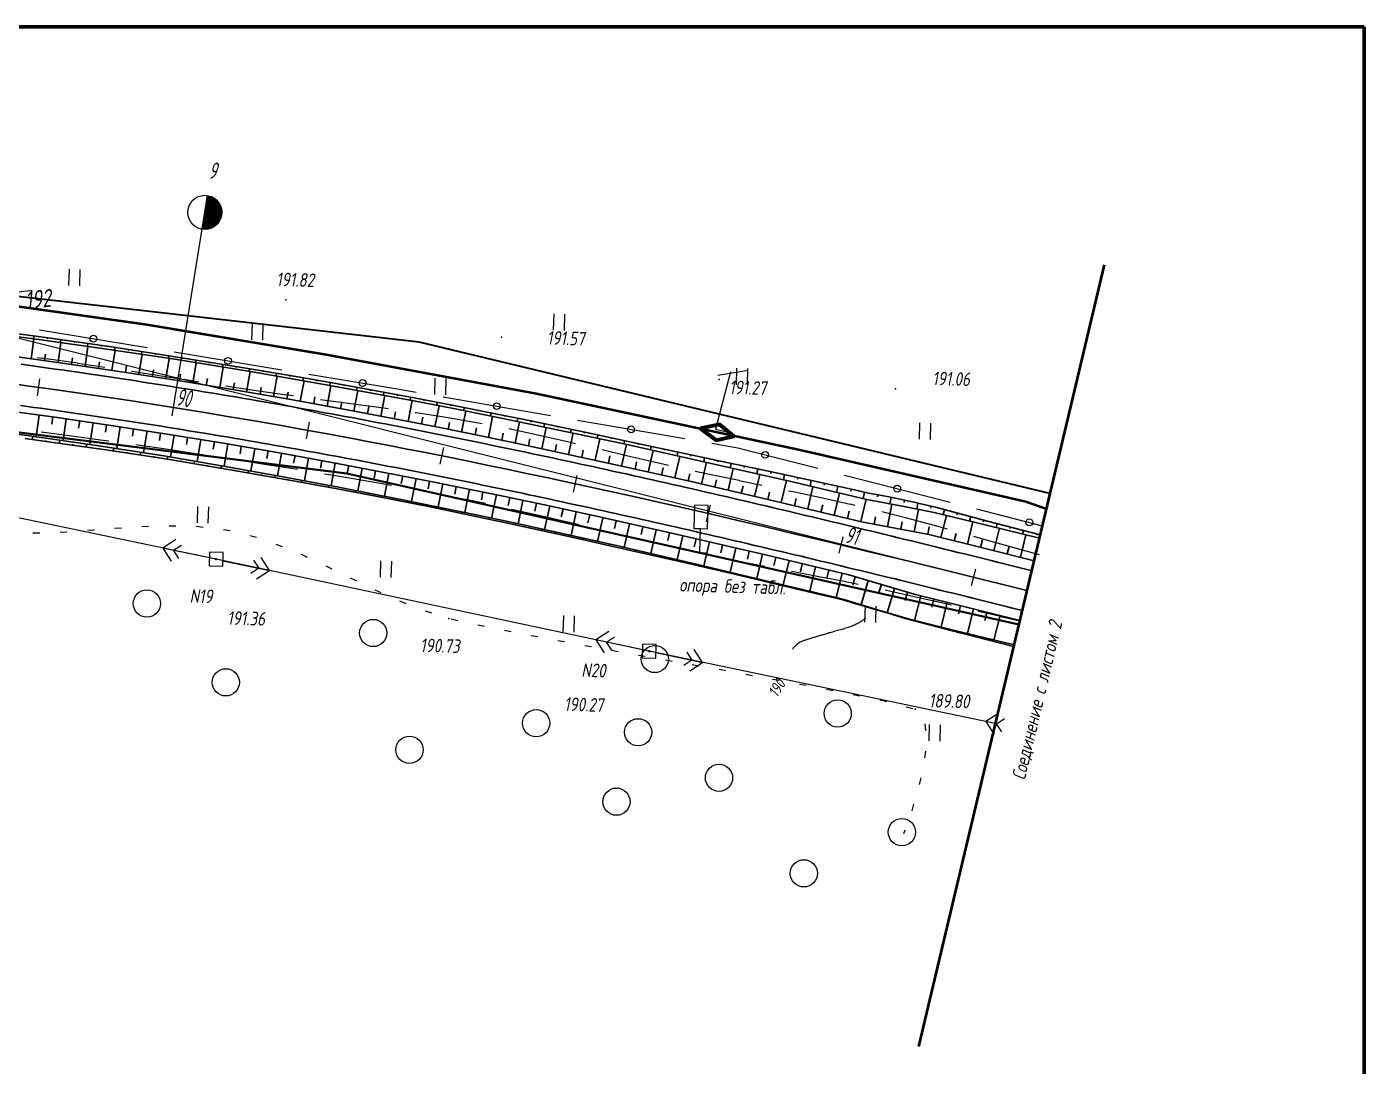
# Model space of a CAD drawing. Header units: millimetres. Extents: x 1808 to 2910, y -1045 to 155.
# Drawn here: x 2688.1 to 2884.3, y 2.9 to 155.4 of the extents above; entities that cross this region are included whole.
import ezdxf

# ---------------------------------------------------------------- set-up
doc = ezdxf.new("R2010")
doc.units = ezdxf.units.MM
doc.linetypes.add('CONTI', pattern=[0])
for name, color, linetype, lineweight in [('10', 1, 'Continuous', 35), ('КОПИЯ_ОСЬ_13_ОТКОСЫ', 7, 'Continuous', 30), ('КОПИЯ_ОСЬ_ГРАНИЦЫ_ПОЛОС', 7, 'Continuous', 30), ('ОСЬ_ВЕРХ_ПОКРЫТИЯ_ГРАНИЦЫ_ПОЛОС', 7, 'Continuous', 30), ('ОСЬ_ВЕРХ_ПОКРЫТИЯ_ОСЬ', 1, 'Continuous', 30)]:
    doc.layers.add(name, color=color, linetype=linetype, lineweight=lineweight)
for name, color, linetype in [('_Оформление', 7, 'Continuous'), ('_Ростелеком', 6, 'Continuous'), ('GOR_BDEFAULT', 212, 'CONTI'), ('NAD_MDEFAULT', 7, 'CONTI'), ('PI_OTDEFAULT', 172, 'CONTI'), ('PI_TTDEFAULT', 5, 'CONTI'), ('PLN_O', 7, 'CONTI'), ('SIT_LDEFAULT', 7, 'CONTI'), ('USLZNDEFAULT', 7, 'CONTI'), ('ZAPSKDEFAULT', 7, 'CONTI'), ('КОПИЯ_ОСЬ_ТАНГЕНСЫ', 1, 'Continuous'), ('ОСЬ_ВЕРХ_ПОКРЫТИЯ_КИЛОМЕТЫ', 1, 'Continuous'), ('ОСЬ_ВЕРХ_ПОКРЫТИЯ_ПИКЕТЫ', 1, 'Continuous')]:
    doc.layers.add(name, color=color, linetype=linetype)
doc.styles.add('eskd', font='isocpeur.ttf', dxfattribs={"width": 1.2, "height": 2})
doc.styles.add('SHRFT', font='isocpeui.ttf')
doc.styles.get("Standard").update_dxf_attribs({"font": 'isocpeui.ttf'})
doc.linetypes.add('Связь', pattern='A,12.5,[130,ltypeshp.shx,S=1,R=-30,X=0,Y=0.9],1,[130,ltypeshp.shx,S=1,R=-30,X=0,Y=0.9],1,[130,ltypeshp.shx,S=1,R=-30,X=0,Y=0.9],4.5', length=19)

# ---------------------------------------------------------------- blocks, each defined once
blk = doc.blocks.new('BL_2011')
at = {"color": 0}
for p, q in [((0, 0), (0, 2.4)), ((1.6, 0), (1.6, 2.4))]:
    blk.add_line(p, q, dxfattribs=at)
blk = doc.blocks.new('BL_2004')
at = {"color": 0}
blk.add_circle((0, 0), 2, dxfattribs=at)
blk = doc.blocks.new('BL_12')
at = {"color": 0}
for p, q in [((1, 7), (-1, 7)), ((-1, 7), (-1, 3.6)), ((1, 3.6), (1, 7)), ((-1, 3.6), (0, 3.6)), ((0, 0), (0, 3.6)), ((0, 3.6), (1, 3.6)), ((0.8, 0), (0, 0))]:
    blk.add_line(p, q, dxfattribs=at)
blk = doc.blocks.new('BL_27')
at = {"color": 0}
for p, q in [((1, 1), (-1, 1)), ((-1, 1), (-1, -1)), ((1, -1), (1, 1)), ((-1, -1), (1, -1))]:
    blk.add_line(p, q, dxfattribs=at)
blk.add_circle((0, 0), 0.1, dxfattribs=at)

msp = doc.modelspace()

# ---------------------------------------------------------------- linework, layer by layer
at = {"lineweight": 50}
msp.add_line((2846.18, 120.45), (2818.95, 5.76), dxfattribs=at)
at = {"layer": '10'}
for points in [[(2838.21, 86.88), (2745.67, 109.1), (2745.67, 109.1), (2640.78, 121.01), (2613.56, 122.06), (2610.59, 112.93), (2583.82, 114.12), (2560.41, 114.91), (2510.96, 116.58), (2471.52, 117.9), (2421, 117.52), (2418.49, 127.19), (2382.69, 127.33), (2304.69, 117.93)], [(2833.66, 67.69), (2735.09, 89.85), (2647.18, 100.83), (2559.51, 104.27), (2471.14, 107.41), (2378.38, 106.69), (2305.8, 97.11), (2295.2, 94.28), (2295.2, 94.28), (2255.3, 73.82), (2141.58, 24.66), (2035.75, -24.69), (1963.91, -74.64), (1919.51, -105.48), (1907.46, -118.26)], [(1907.46, -118.26), (1919.51, -105.48), (1963.91, -74.64), (2035.75, -24.69), (2141.58, 24.66), (2255.3, 73.82), (2295.2, 94.28), (2295.2, 94.28), (2305.8, 97.11), (2378.38, 106.69), (2471.14, 107.41), (2559.51, 104.27), (2647.18, 100.83), (2735.09, 89.85), (2833.66, 67.69)]]:
    msp.add_lwpolyline(points, dxfattribs=at)
at = {"layer": '_Оформление', "lineweight": 70, "ltscale": 200}
msp.add_lwpolyline([(2884.31, 155.37), (1844.1, 155.37), (1844.1, -130.51), (2884.31, -130.51)], close=True, dxfattribs=at)
at = {"layer": '_Ростелеком', "color": 5, "linetype": 'Связь', "const_width": 0.35}
msp.add_lwpolyline([(2837.68, 84.64), (2834.63, 85.71), (2801.14, 93.37), (2762.9, 101.54), (2731.91, 107.29), (2705.65, 111.68), (2677.61, 115.64), (2646.02, 118.91), (2627.94, 118.96), (2612.39, 118.47), (2581.01, 120.17), (2548.18, 120.85), (2509.84, 121.22), (2465.65, 121.28), (2419.75, 122.31), (2397.34, 125.2), (2371.04, 123.46), (2348.12, 120.89), (2321.15, 116.52)], dxfattribs=at)
at = {"layer": '_Ростелеком', "color": 5, "ltscale": 0.25}
for points in [[(2791.38, 104.72), (2789.18, 96.35), (2790.83, 95.96)], [(2789.52, 104.25), (2793.94, 104.99)]]:
    msp.add_lwpolyline(points, dxfattribs=at)
at = {"layer": '_Ростелеком', "color": 5, "linetype": 'ByBlock', "lineweight": 100, "ltscale": 0.25}
msp.add_lwpolyline([(2786.98, 96.42), (2789.26, 94.72), (2791.84, 95.3), (2789.74, 97.03), (2786.98, 96.42)], dxfattribs=at)
at = {"layer": 'GOR_BDEFAULT', "color": 212, "flags": 128}
for points, elevation in [([(2688.92, 116.66), (2688.24, 116.58), (2687.63, 116.52), (2687.09, 116.45), (2686.6, 116.4), (2686.17, 116.35), (2685.79, 116.3), (2685.45, 116.26), (2685.16, 116.22), (2684.89, 116.19), (2684.66, 116.15), (2684.45, 116.12), (2684.26, 116.1), (2684.08, 116.07), (2683.92, 116.04), (2683.74, 116.01), (2683.58, 115.99), (2683.41, 115.95), (2683.23, 115.92), (2683.06, 115.9), (2682.88, 115.87), (2682.71, 115.84), (2682.52, 115.81), (2682.34, 115.77), (2682.16, 115.74), (2681.97, 115.71), (2681.78, 115.68), (2681.59, 115.64), (2681.41, 115.61), (2681.21, 115.57), (2681.02, 115.54), (2680.82, 115.5), (2680.62, 115.47), (2680.42, 115.42), (2680.23, 115.39), (2680.03, 115.35), (2679.82, 115.31), (2679.62, 115.28), (2679.41, 115.23), (2679.2, 115.19), (2678.99, 115.15), (2678.78, 115.12), (2678.56, 115.08), (2678.35, 115.04), (2678.13, 115), (2677.91, 114.96), (2677.69, 114.92), (2677.46, 114.89), (2677.24, 114.85), (2677.01, 114.81), (2676.77, 114.77), (2676.54, 114.73), (2676.3, 114.69), (2676.06, 114.66), (2675.81, 114.62), (2675.57, 114.57), (2675.32, 114.53), (2675.06, 114.48), (2674.8, 114.45), (2674.54, 114.4), (2674.27, 114.35), (2674, 114.3), (2673.72, 114.26), (2673.44, 114.21), (2673.16, 114.15), (2672.87, 114.1), (2672.59, 114.05), (2672.29, 114), (2672, 113.95), (2671.71, 113.89), (2671.42, 113.84), (2671.13, 113.78), (2670.83, 113.72), (2670.54, 113.67), (2670.25, 113.61), (2669.97, 113.56), (2669.69, 113.5), (2669.4, 113.45), (2669.13, 113.39), (2668.86, 113.34), (2668.6, 113.29), (2668.34, 113.23), (2668.09, 113.18), (2667.86, 113.13), (2667.62, 113.09), (2667.41, 113.05), (2667.21, 113), (2667.02, 112.97), (2666.85, 112.93), (2666.69, 112.9), (2666.55, 112.87)], 192), ([(2811.15, 68.57), (2811.08, 68.53), (2811.03, 68.47), (2810.96, 68.42), (2810.88, 68.36), (2810.79, 68.3), (2810.69, 68.24), (2810.6, 68.16), (2810.5, 68.1), (2810.38, 68.02), (2810.25, 67.95), (2810.13, 67.88), (2809.99, 67.8), (2809.84, 67.73), (2809.7, 67.66), (2809.54, 67.58), (2809.37, 67.52), (2809.2, 67.44), (2809.03, 67.38), (2808.84, 67.31), (2808.66, 67.25), (2808.46, 67.18), (2808.27, 67.13), (2808.07, 67.07), (2807.87, 67), (2807.68, 66.95), (2807.48, 66.89), (2807.28, 66.83), (2807.08, 66.78), (2806.89, 66.73), (2806.69, 66.68), (2806.51, 66.63), (2806.32, 66.57), (2806.13, 66.52), (2805.96, 66.47), (2805.78, 66.43), (2805.61, 66.37), (2805.45, 66.33), (2805.28, 66.27), (2805.12, 66.23), (2804.96, 66.18), (2804.8, 66.13), (2804.64, 66.1), (2804.49, 66.05), (2804.34, 66), (2804.19, 65.96), (2804.06, 65.92), (2803.91, 65.87), (2803.77, 65.83), (2803.63, 65.78), (2803.49, 65.75), (2803.37, 65.71), (2803.24, 65.66), (2803.1, 65.63), (2802.97, 65.58), (2802.86, 65.54), (2802.73, 65.51), (2802.61, 65.46), (2802.49, 65.42), (2802.37, 65.39), (2802.26, 65.36), (2802.14, 65.32), (2802.03, 65.28), (2801.91, 65.24), (2801.81, 65.2), (2801.7, 65.15), (2801.58, 65.09), (2801.46, 65.02), (2801.35, 64.95), (2801.23, 64.86), (2801.1, 64.76), (2800.97, 64.64), (2800.84, 64.52), (2800.71, 64.36), (2800.57, 64.19), (2800.43, 63.99)], 190)]:
    msp.add_lwpolyline(points, dxfattribs=dict(at, elevation=elevation))
at = {"layer": 'PI_TTDEFAULT', "color": 5}
for p in [(2726.11, 115.3, 191.82), (2757.76, 109.84, 191.57), (2789.71, 103.63, 191.27), (2815.58, 102.25, 191.06), (2715.91, 77.25, 191.36), (2750.02, 68.56, 190.73), (2779.43, 63.76, 190.27), (2818.42, 55.24, 189.81)]:
    msp.add_point(p, dxfattribs=at)
at = {"layer": 'PLN_O'}
for p, q in [((2690.02, 110.92), (2705.8, 108.31)), ((2709.75, 107.66), (2725.53, 105.05)), ((2729.49, 104.4), (2741.93, 102.34)), ((2741.93, 102.34), (2745.26, 101.76)), ((2749.2, 101.07), (2764.97, 98.35)), ((2768.91, 97.66), (2784.67, 94.94)), ((2788.61, 94.26), (2792.42, 93.6)), ((2792.42, 93.6), (2804.18, 90.59)), ((2808.06, 89.6), (2823.56, 85.63)), ((2827.43, 84.64), (2837.09, 82.17))]:
    msp.add_line(p, q, dxfattribs=at)
for centre in [(2697.91, 109.62), (2717.65, 106.36), (2737.39, 103.1), (2757.08, 99.71), (2776.78, 96.3), (2796.43, 92.57), (2815.81, 87.61), (2835.18, 82.66)]:
    msp.add_circle(centre, 0.5, dxfattribs=at)
at = {"layer": 'SIT_LDEFAULT', "color": 7}
for p, q in [((2690.3, 106.72), (2689.66, 106.8)), ((2695.57, 106.01), (2690.3, 106.73)), ((2699.56, 105.39), (2695.56, 105.99)), ((2706.06, 104.4), (2703.51, 104.8)), ((2711.22, 103.59), (2706.06, 104.4)), ((2713.39, 103.25), (2711.22, 103.6)), ((2721.09, 102.07), (2717.35, 102.63)), ((2725.9, 101.39), (2721.09, 102.07)), ((2727.25, 101.2), (2725.9, 101.39)), ((2735.67, 100.06), (2731.2, 100.66)), ((2740.52, 99.4), (2735.67, 100.06)), ((2741.12, 99.3), (2740.52, 99.39)), ((2745.29, 98.71), (2745.08, 98.74)), ((2749.92, 97.99), (2745.29, 98.71)), ((2754.37, 97.23), (2749.92, 97.99)), ((2754.94, 97.12), (2754.37, 97.23)), ((2763.1, 95.46), (2758.86, 96.36)), ((2690.24, 95.93), (2693.99, 95.45)), ((2693.99, 95.45), (2698.96, 94.77)), ((2698.96, 94.78), (2700.15, 94.61)), ((2767.46, 94.46), (2763.09, 95.45)), ((2768.63, 94.2), (2767.46, 94.47)), ((2715.91, 77.25), (2644.13, 92.23)), ((2704.12, 94.07), (2708.89, 93.38)), ((2708.89, 93.38), (2713.83, 92.63)), ((2713.83, 92.64), (2714.02, 92.61)), ((2776.11, 92.43), (2772.52, 93.28)), ((2780.34, 91.44), (2776.11, 92.43)), ((2717.97, 92.01), (2718.75, 91.89)), ((2718.74, 91.87), (2723.64, 91.1)), ((2723.64, 91.11), (2727.84, 90.45)), ((2782.26, 91.01), (2780.34, 91.45)), ((2731.79, 89.8), (2733.44, 89.53)), ((2733.44, 89.53), (2738.33, 88.7)), ((2738.33, 88.7), (2741.65, 88.11)), ((2788.53, 89.63), (2786.16, 90.13)), ((2792.61, 88.78), (2788.53, 89.63)), ((2795.95, 88.07), (2792.6, 88.77)), ((2745.58, 87.39), (2748.09, 86.93)), ((2748.09, 86.93), (2752.95, 85.97)), ((2800.77, 87.08), (2799.87, 87.26)), ((2804.84, 86.21), (2800.77, 87.08)), ((2752.96, 85.98), (2755.4, 85.46)), ((2759.3, 84.61), (2763.22, 83.73)), ((2808.9, 85.3), (2804.84, 86.21)), ((2809.64, 85.13), (2808.9, 85.31)), ((2763.22, 83.73), (2768.52, 82.48)), ((2768.52, 82.48), (2769.05, 82.35)), ((2817.01, 83.32), (2813.53, 84.2)), ((2821.08, 82.24), (2817.01, 83.32)), ((2689.03, 81.1), (2690.03, 81.13)), ((2693.03, 81.22), (2694.03, 81.29)), ((2697.02, 81.5), (2697.89, 81.57)), ((2697.89, 81.57), (2698.02, 81.57)), ((2701.01, 81.8), (2702.01, 81.86)), ((2705, 82.04), (2705.99, 82.09)), ((2709.01, 82.16), (2710, 82.14)), ((2713, 82.08), (2713.05, 82.07)), ((2713.05, 82.08), (2714, 81.96)), ((2716.98, 81.6), (2717.9, 81.49)), ((2717.9, 81.5), (2717.97, 81.48)), ((2720.87, 80.72), (2721.84, 80.47)), ((2772.94, 81.43), (2773.7, 81.24)), ((2773.7, 81.24), (2778.59, 80.06)), ((2823.2, 81.65), (2821.08, 82.23)), ((2829.24, 79.97), (2827.05, 80.58)), ((2709.98, 80.13), (2708.08, 78.89)), ((2714.93, 77.46), (2708.08, 78.89)), ((2708.08, 78.89), (2709.32, 76.99)), ((2709.64, 78.56), (2710.83, 79.33)), ((2710.42, 77.38), (2709.64, 78.56)), ((2724.66, 79.48), (2725.6, 79.11)), ((2778.59, 80.06), (2782.66, 79.11)), ((2833.3, 78.83), (2829.24, 79.97)), ((2836.69, 77.89), (2833.3, 78.83)), ((2779.43, 63.76), (2715.91, 77.25)), ((2716.89, 77.04), (2723.73, 75.59)), ((2721.4, 77.11), (2722.17, 75.92)), ((2723.73, 75.59), (2722.51, 77.49)), ((2728.37, 77.98), (2729.28, 77.56)), ((2786.56, 78.21), (2786.88, 78.14)), ((2786.88, 78.15), (2790.36, 77.42)), ((2790.36, 77.42), (2793.84, 76.73)), ((2793.84, 76.73), (2796.37, 76.25)), ((2722.17, 75.92), (2720.99, 75.16)), ((2721.84, 74.36), (2723.73, 75.59)), ((2731.99, 76.3), (2732.89, 75.86)), ((2800.3, 75.51), (2800.82, 75.41)), ((2800.82, 75.41), (2804.32, 74.74)), ((2804.32, 74.74), (2807.8, 74.06)), ((2735.58, 74.52), (2736.21, 74.21)), ((2736.21, 74.21), (2736.48, 74.08)), ((2739.19, 72.78), (2740.09, 72.35)), ((2807.8, 74.06), (2810.1, 73.58)), ((2814.02, 72.74), (2814.88, 72.55)), ((2742.82, 71.15), (2743.74, 70.76)), ((2814.88, 72.55), (2818.72, 71.69)), ((2818.72, 71.69), (2822.73, 70.79)), ((2822.73, 70.79), (2823.78, 70.55)), ((2746.55, 69.7), (2747.51, 69.4)), ((2827.68, 69.65), (2830.99, 68.88)), ((2830.99, 68.87), (2833.78, 68.2)), ((2750.37, 68.49), (2751.34, 68.27)), ((2754.28, 67.64), (2755.25, 67.42)), ((2758.2, 66.83), (2759.17, 66.64)), ((2762.13, 66.08), (2763.11, 65.9)), ((2766.05, 65.34), (2767.03, 65.16)), ((2773.5, 66.65), (2771.61, 65.42)), ((2778.45, 63.97), (2771.61, 65.42)), ((2771.61, 65.42), (2772.84, 63.52)), ((2773.17, 65.09), (2774.36, 65.85)), ((2773.95, 63.9), (2773.17, 65.09)), ((2769.98, 64.61), (2770.96, 64.43)), ((2773.92, 63.91), (2774.9, 63.73)), ((2777.86, 63.2), (2778.84, 63.03)), ((2830.2, 53.15), (2779.43, 63.76)), ((2780.42, 63.55), (2787.26, 62.12)), ((2784.93, 63.63), (2785.7, 62.44)), ((2787.26, 62.12), (2786.02, 64.02)), ((2781.8, 62.5), (2782.78, 62.32)), ((2785.7, 62.44), (2784.51, 61.67)), ((2785.37, 60.88), (2787.26, 62.12)), ((2785.74, 61.81), (2786.72, 61.63)), ((2789.68, 61.1), (2790.66, 60.92)), ((2793.6, 60.39), (2794.58, 60.21)), ((2797.54, 59.67), (2798.52, 59.49)), ((2801.48, 58.94), (2802.46, 58.77)), ((2805.42, 58.21), (2806.41, 58.01)), ((2809.34, 57.41), (2810.32, 57.21)), ((2813.26, 56.61), (2813.74, 56.51)), ((2813.75, 56.52), (2814.22, 56.39)), ((2817.11, 55.6), (2818.08, 55.33)), ((2819.84, 53.08), (2819.95, 52.08)), ((2830.7, 54.68), (2828.8, 53.44)), ((2830.2, 53.15), (2828.8, 53.44)), ((2828.8, 53.44), (2830.05, 51.55)), ((2830.37, 53.12), (2831.56, 53.9)), ((2831.14, 51.93), (2830.37, 53.12)), ((2819.95, 49.1), (2819.83, 48.11)), ((2819.27, 45.17), (2819.04, 44.2)), ((2818.22, 41.31), (2817.93, 40.35)), ((2816.95, 37.51), (2816.75, 36.96))]:
    msp.add_line(p, q, dxfattribs=at)
at = {"layer": 'КОПИЯ_ОСЬ_13_ОТКОСЫ'}
for points in [[(2680.4, 110.73), (2689.91, 109.49), (2699.88, 108.08), (2709.84, 106.58), (2721.23, 104.73), (2732.6, 102.76), (2738.75, 101.63), (2744.89, 100.48), (2750.49, 99.39), (2756.08, 98.28), (2761.71, 97.13), (2767.34, 95.95), (2775.96, 94.11), (2787.02, 91.66), (2800.02, 88.68), (2811.37, 86.01), (2817.09, 84.93), (2821.23, 84.13), (2828.92, 82.26), (2836.66, 80.35)], [(2680.4, 110.73), (2689.91, 109.49), (2699.88, 108.08), (2709.84, 106.58), (2721.23, 104.73), (2732.6, 102.76), (2738.75, 101.63), (2744.89, 100.48), (2750.49, 99.39), (2756.08, 98.28), (2761.71, 97.13), (2767.34, 95.95), (2775.96, 94.11), (2787.02, 91.66), (2800.02, 88.68), (2811.37, 86.01), (2817.09, 84.93), (2821.23, 84.13), (2828.92, 82.26), (2836.66, 80.35)], [(2680.93, 111.1), (2690.92, 109.79), (2700.89, 108.34), (2710.84, 106.8), (2719.37, 105.43), (2727.88, 103.99), (2732.68, 103.16), (2738.83, 102.06), (2744.98, 100.92), (2747.76, 100.4), (2750.53, 99.87), (2756.17, 98.74), (2761.81, 97.59), (2770.25, 95.82), (2777.03, 94.39), (2783.47, 93.03), (2789.91, 91.65), (2796.93, 90.16), (2803.94, 88.65), (2809.54, 87.43), (2811.6, 86.96), (2813.57, 86.61), (2814.56, 86.42), (2815.54, 86.22), (2817.3, 85.82), (2818.29, 85.6), (2819.27, 85.4), (2821.42, 84.9), (2829.06, 82.83), (2836.77, 80.82)], [(2689.19, 110.02), (2689.13, 109.59)], [(2688.76, 106.66), (2689.16, 109.59)], [(2691.17, 109.75), (2691.15, 109.61)], [(2692.72, 106.1), (2693.13, 109.04)], [(2693.15, 109.47), (2693.09, 109.05)], [(2695.13, 109.19), (2695.11, 109.05)], [(2696.68, 105.54), (2697.11, 108.48)], [(2697.11, 108.9), (2697.05, 108.49)], [(2699.09, 108.61), (2699.07, 108.47)], [(2700.63, 104.95), (2701.08, 107.91)], [(2701.07, 108.32), (2701.01, 107.92)], [(2703.05, 108.02), (2703.02, 107.88)], [(2685.38, 107.12), (2693.7, 105.96), (2702.01, 104.74), (2710.3, 103.45), (2718.59, 102.09), (2726.86, 100.67), (2735.13, 99.17), (2743.38, 97.6), (2748.95, 96.51), (2754.51, 95.38), (2760.12, 94.22), (2765.73, 93.03), (2774.29, 91.17), (2785.37, 88.68), (2798.32, 85.67), (2810.58, 82.74), (2820.43, 80.86), (2828.11, 78.97), (2835.88, 77.04)], [(2690.74, 106.38), (2690.87, 107.36)], [(2694.7, 105.82), (2694.84, 106.8)], [(2698.66, 105.25), (2698.8, 106.23)], [(2704.59, 104.35), (2705.04, 107.32)], [(2705.02, 107.72), (2704.96, 107.33)], [(2707, 107.41), (2706.98, 107.28)], [(2708.54, 103.73), (2709.01, 106.71)], [(2708.97, 107.1), (2708.91, 106.72)], [(2710.95, 106.79), (2710.93, 106.66)], [(2712.49, 103.1), (2712.97, 106.08)], [(2712.93, 106.48), (2712.87, 106.1)], [(2714.9, 106.16), (2714.88, 106.04)], [(2702.61, 104.65), (2702.76, 105.64)], [(2706.56, 104.04), (2706.72, 105.03)], [(2710.52, 103.42), (2710.67, 104.41)], [(2716.44, 102.45), (2716.93, 105.44)], [(2716.88, 105.84), (2716.81, 105.46)], [(2718.85, 105.52), (2718.83, 105.39)], [(2720.38, 101.79), (2720.89, 104.79)], [(2720.82, 105.19), (2720.76, 104.81)], [(2722.8, 104.86), (2722.77, 104.74)], [(2724.32, 101.11), (2724.85, 104.12)], [(2724.77, 104.53), (2724.7, 104.14)], [(2726.74, 104.19), (2726.72, 104.06)], [(2714.46, 102.78), (2714.63, 103.77)], [(2718.41, 102.13), (2718.58, 103.12)], [(2722.35, 101.45), (2722.53, 102.45)], [(2728.26, 100.42), (2728.8, 103.43)], [(2728.71, 103.85), (2728.64, 103.46)], [(2730.68, 103.5), (2730.66, 103.38)], [(2732.2, 99.71), (2732.75, 102.73)], [(2732.65, 103.16), (2732.58, 102.76)], [(2734.62, 102.81), (2734.59, 102.68)], [(2736.59, 102.46), (2736.51, 102.05)], [(2738.56, 102.11), (2738.53, 101.97)], [(2726.29, 100.77), (2726.47, 101.77)], [(2730.23, 100.06), (2730.41, 101.07)], [(2734.17, 99.35), (2734.35, 100.35)], [(2736.13, 98.98), (2736.7, 102.01)], [(2740.06, 98.24), (2740.64, 101.28)], [(2740.52, 101.75), (2740.44, 101.32)], [(2742.49, 101.39), (2742.46, 101.24)], [(2744.07, 97.47), (2744.67, 100.52)], [(2744.46, 101.02), (2744.37, 100.58)], [(2746.42, 100.65), (2746.39, 100.5)], [(2748.39, 100.28), (2748.3, 99.82)], [(2684.32, 99.19), (2692.57, 98.05), (2700.81, 96.83), (2709.04, 95.55), (2717.26, 94.21), (2725.47, 92.79), (2733.67, 91.3), (2741.85, 89.75), (2747.38, 88.66), (2752.91, 87.54), (2758.48, 86.39), (2764.05, 85.21), (2772.57, 83.35), (2783.59, 80.88), (2796.49, 77.88), (2808.7, 74.97), (2818.28, 72.12), (2825.95, 70.23), (2833.8, 68.28)], [(2689.96, 98.41), (2689.51, 95.21)], [(2691.94, 98.14), (2691.79, 97.07)], [(2738.1, 98.61), (2738.29, 99.62)], [(2742.03, 97.86), (2742.22, 98.88)], [(2746.04, 97.08), (2746.24, 98.1)], [(2748, 96.69), (2748.61, 99.76)], [(2750.35, 99.9), (2750.32, 99.75)], [(2751.92, 95.91), (2752.54, 98.99)], [(2752.31, 99.52), (2752.22, 99.05)], [(2754.28, 99.12), (2754.24, 98.97)], [(2755.84, 95.11), (2756.47, 98.2)], [(2756.24, 98.73), (2756.14, 98.27)], [(2758.2, 98.33), (2758.16, 98.18)], [(2681.13, 96.35), (2688.9, 95.3), (2698.72, 93.88), (2708.54, 92.36), (2716.99, 90.92), (2725.43, 89.41), (2733.86, 87.83), (2743.02, 86.03), (2748.55, 84.91), (2754.06, 83.76), (2759.62, 82.58), (2765.17, 81.37), (2774.62, 79.25), (2785.51, 76.74), (2798.42, 73.66), (2803.95, 72.32), (2807.83, 71.37), (2812.42, 69.98), (2817.4, 68.5), (2825.05, 66.62), (2832.94, 64.67)], [(2681.13, 96.35), (2688.9, 95.3), (2698.72, 93.88), (2708.54, 92.36), (2716.99, 90.92), (2725.43, 89.41), (2733.86, 87.83), (2743.02, 86.03), (2748.55, 84.91), (2754.06, 83.76), (2759.62, 82.58), (2765.17, 81.37), (2774.62, 79.25), (2785.51, 76.74), (2798.42, 73.66), (2803.95, 72.32), (2807.83, 71.37), (2812.42, 69.98), (2817.4, 68.5), (2825.05, 66.62), (2832.94, 64.67)], [(2693.92, 97.85), (2693.46, 94.65)], [(2695.9, 97.56), (2695.74, 96.5)], [(2697.87, 97.27), (2697.4, 94.07)], [(2699.85, 96.98), (2699.69, 95.91)], [(2701.83, 96.68), (2701.34, 93.48)], [(2703.81, 96.38), (2703.64, 95.31)], [(2749.96, 96.3), (2750.16, 97.32)], [(2753.88, 95.51), (2754.09, 96.54)], [(2759.76, 94.3), (2760.4, 97.4)], [(2760.16, 97.93), (2760.06, 97.47)], [(2762.11, 97.53), (2762.08, 97.38)], [(2763.67, 93.47), (2764.33, 96.59)], [(2764.07, 97.12), (2763.98, 96.66)], [(2766.03, 96.71), (2766, 96.56)], [(2767.99, 96.3), (2767.89, 95.84)], [(2687.9, 94.94), (2691.64, 94.43), (2700.06, 93.23), (2708.47, 91.96), (2718.26, 90.33), (2728.03, 88.6), (2733.68, 87.56), (2739.33, 86.49), (2747.53, 84.87), (2753.09, 83.73), (2758.65, 82.56), (2766.97, 80.75), (2769.84, 80.11), (2773.67, 79.24), (2784.57, 76.77), (2791.94, 75.06), (2799.31, 73.32), (2804.85, 72), (2805.78, 71.78), (2807.81, 71.28), (2809.73, 70.72), (2810.69, 70.44), (2812.41, 69.93), (2814.33, 69.38), (2815.28, 69.09), (2817.39, 68.46), (2825.02, 66.47), (2832.89, 64.45)], [(2688.95, 94.79), (2689.02, 95.28)], [(2690.93, 94.52), (2690.95, 94.69)], [(2692.91, 94.25), (2692.98, 94.72)], [(2705.78, 96.07), (2705.28, 92.87)], [(2707.76, 95.76), (2707.59, 94.69)], [(2709.73, 95.44), (2709.22, 92.24)], [(2711.71, 95.12), (2711.54, 94.06)], [(2713.68, 94.8), (2713.15, 91.58)], [(2715.66, 94.48), (2715.48, 93.4)], [(2757.8, 94.7), (2758.01, 95.73)], [(2761.71, 93.88), (2761.93, 94.92)], [(2767.58, 92.63), (2768.26, 95.76)], [(2769.94, 95.89), (2769.91, 95.73)], [(2771.49, 91.78), (2772.17, 94.92)], [(2771.9, 95.47), (2771.8, 95)], [(2773.86, 95.06), (2773.82, 94.9)], [(2775.81, 94.64), (2775.71, 94.16)], [(2777.77, 94.23), (2777.74, 94.07)], [(2694.89, 93.97), (2694.92, 94.13)], [(2696.87, 93.69), (2696.94, 94.14)], [(2698.85, 93.41), (2698.88, 93.56)], [(2700.83, 93.12), (2700.9, 93.55)], [(2702.81, 92.83), (2702.83, 92.97)], [(2704.79, 92.53), (2704.85, 92.94)], [(2706.77, 92.23), (2706.79, 92.36)], [(2708.74, 91.92), (2708.81, 92.31)], [(2717.63, 94.14), (2717.08, 90.9)], [(2719.6, 93.81), (2719.42, 92.73)], [(2721.57, 93.47), (2721.01, 90.21)], [(2723.54, 93.13), (2723.35, 92.04)], [(2725.51, 92.78), (2724.93, 89.5)], [(2727.48, 92.43), (2727.28, 91.34)], [(2765.63, 93.05), (2765.85, 94.09)], [(2769.53, 92.2), (2769.76, 93.25)], [(2773.44, 91.35), (2773.67, 92.4)], [(2775.39, 90.92), (2776.1, 94.07)], [(2779.3, 90.04), (2780.01, 93.21)], [(2779.73, 93.82), (2779.62, 93.29)], [(2781.69, 93.41), (2781.65, 93.23)], [(2783.2, 89.17), (2783.91, 92.34)], [(2783.64, 92.99), (2783.52, 92.43)], [(2785.6, 92.58), (2785.56, 92.39)], [(2710.72, 91.6), (2710.74, 91.73)], [(2712.69, 91.27), (2712.75, 91.65)], [(2714.66, 90.94), (2714.68, 91.07)], [(2716.63, 90.61), (2716.7, 90.97)], [(2718.61, 90.27), (2718.63, 90.39)], [(2720.58, 89.93), (2720.64, 90.28)], [(2729.45, 92.08), (2728.85, 88.78)], [(2731.42, 91.72), (2731.21, 90.62)], [(2733.38, 91.36), (2732.77, 88.04)], [(2735.35, 90.99), (2735.14, 89.88)], [(2737.31, 90.62), (2736.68, 87.27)], [(2739.28, 90.24), (2739.07, 89.13)], [(2777.35, 90.48), (2777.58, 91.53)], [(2781.25, 89.6), (2781.49, 90.66)], [(2787.1, 88.28), (2787.84, 91.47)], [(2787.55, 92.16), (2787.43, 91.56)], [(2789.51, 91.73), (2789.47, 91.54)], [(2791, 87.37), (2791.74, 90.57)], [(2791.47, 91.32), (2791.33, 90.67)], [(2793.42, 90.91), (2793.38, 90.69)], [(2795.38, 90.49), (2795.23, 89.78)], [(2722.55, 89.58), (2722.57, 89.7)], [(2724.52, 89.23), (2724.57, 89.57)], [(2726.48, 88.88), (2726.5, 88.99)], [(2728.45, 88.52), (2728.51, 88.84)], [(2741.24, 89.87), (2740.59, 86.51)], [(2743.29, 89.47), (2743.07, 88.35)], [(2745.25, 89.08), (2744.58, 85.72)], [(2747.21, 88.69), (2746.99, 87.57)], [(2749.17, 88.3), (2748.49, 84.92)], [(2785.15, 88.73), (2785.39, 89.79)], [(2789.05, 87.82), (2789.3, 88.89)], [(2794.89, 86.47), (2795.64, 89.68)], [(2797.33, 90.08), (2797.28, 89.84)], [(2798.79, 85.56), (2799.56, 88.79)], [(2799.29, 89.66), (2799.12, 88.88)], [(2801.25, 89.24), (2801.19, 88.98)], [(2803.2, 88.81), (2803.02, 87.98)], [(2805.15, 88.39), (2805.09, 88.11)], [(2730.42, 88.16), (2730.44, 88.27)], [(2732.39, 87.8), (2732.44, 88.1)], [(2734.35, 87.43), (2734.37, 87.53)], [(2736.32, 87.06), (2736.37, 87.33)], [(2738.28, 86.69), (2738.3, 86.78)], [(2740.25, 86.31), (2740.3, 86.57)], [(2751.13, 87.9), (2750.9, 86.78)], [(2753.09, 87.51), (2752.4, 84.11)], [(2755.05, 87.1), (2754.82, 85.97)], [(2757.01, 86.7), (2756.3, 83.29)], [(2792.94, 86.92), (2793.19, 87.99)], [(2796.84, 86.01), (2797.09, 87.09)], [(2802.68, 84.63), (2803.45, 87.87)], [(2806.57, 83.7), (2807.35, 86.96)], [(2807.11, 87.96), (2806.91, 87.06)], [(2809.06, 87.54), (2809, 87.24)], [(2811.01, 87.1), (2810.8, 86.15)], [(2812.98, 86.71), (2812.92, 86.4)], [(2814.94, 86.34), (2814.74, 85.37)], [(2742.21, 85.92), (2742.23, 86.01)], [(2744.17, 85.54), (2744.22, 85.79)], [(2746.13, 85.15), (2746.15, 85.23)], [(2748.09, 84.76), (2748.14, 84.99)], [(2750.05, 84.36), (2750.07, 84.44)], [(2758.97, 86.29), (2758.73, 85.15)], [(2760.92, 85.87), (2760.2, 82.45)], [(2762.88, 85.46), (2762.64, 84.32)], [(2764.84, 85.04), (2764.09, 81.61)], [(2766.79, 84.61), (2766.54, 83.47)], [(2800.73, 85.09), (2800.99, 86.17)], [(2804.62, 84.17), (2804.88, 85.25)], [(2810.46, 82.77), (2811.24, 86.04)], [(2814.39, 82.02), (2815.02, 85.32)], [(2816.89, 85.91), (2816.82, 85.59)], [(2818.32, 81.26), (2818.95, 84.57)], [(2818.85, 85.49), (2818.67, 84.62)], [(2820.8, 85.05), (2820.73, 84.76)], [(2822.74, 84.55), (2822.54, 83.81)], [(2752.01, 83.95), (2752.06, 84.18)], [(2753.97, 83.55), (2753.99, 83.62)], [(2755.93, 83.13), (2755.97, 83.36)], [(2757.88, 82.72), (2757.9, 82.79)], [(2759.84, 82.3), (2759.89, 82.52)], [(2768.74, 84.19), (2767.99, 80.74)], [(2770.7, 83.76), (2770.45, 82.61)], [(2772.65, 83.34), (2771.87, 79.87)], [(2774.6, 82.9), (2774.34, 81.74)], [(2776.56, 82.46), (2775.78, 78.99)], [(2808.51, 83.24), (2808.77, 84.32)], [(2812.42, 82.39), (2812.63, 83.49)], [(2816.35, 81.64), (2816.56, 82.74)], [(2822.23, 80.42), (2823.03, 83.69)], [(2824.67, 84.02), (2824.6, 83.78)], [(2826.11, 79.46), (2826.92, 82.74)], [(2826.6, 83.5), (2826.42, 82.86)], [(2828.53, 82.98), (2828.47, 82.76)], [(2830.46, 82.47), (2830.32, 81.91)], [(2761.79, 81.87), (2761.81, 81.95)], [(2763.75, 81.45), (2763.8, 81.67)], [(2765.7, 81.03), (2765.72, 81.1)], [(2767.66, 80.6), (2767.7, 80.8)], [(2778.51, 82.02), (2778.25, 80.86)], [(2780.46, 81.58), (2779.67, 78.09)], [(2782.41, 81.14), (2782.15, 79.98)], [(2784.36, 80.7), (2783.54, 77.19)], [(2820.28, 80.89), (2820.49, 81.99)], [(2824.17, 79.94), (2824.44, 81.03)], [(2829.99, 78.5), (2830.81, 81.79)], [(2832.4, 81.96), (2832.35, 81.78)], [(2833.87, 77.54), (2834.69, 80.84)], [(2834.33, 81.46), (2834.2, 80.96)], [(2836.27, 80.95), (2836.22, 80.79)], [(2769.61, 80.16), (2769.62, 80.23)], [(2771.56, 79.72), (2771.61, 79.93)], [(2773.51, 79.28), (2773.53, 79.35)], [(2775.46, 78.84), (2775.51, 79.05)], [(2786.31, 80.25), (2786.04, 79.08)], [(2788.26, 79.79), (2787.44, 76.28)], [(2790.2, 79.34), (2789.93, 78.17)], [(2792.15, 78.89), (2791.33, 75.35)], [(2828.05, 78.98), (2828.32, 80.08)], [(2831.93, 78.02), (2832.21, 79.12)], [(2777.41, 78.39), (2777.43, 78.46)], [(2779.36, 77.95), (2779.41, 78.15)], [(2781.31, 77.51), (2781.33, 77.57)], [(2783.26, 77.06), (2783.3, 77.25)], [(2785.21, 76.62), (2785.23, 76.68)], [(2794.1, 78.44), (2793.83, 77.26)], [(2796.05, 77.99), (2795.22, 74.43)], [(2797.99, 77.52), (2797.71, 76.34)], [(2799.94, 77.06), (2799.09, 73.5)], [(2801.88, 76.59), (2801.6, 75.41)], [(2835.82, 77.06), (2836.09, 78.16)], [(2787.16, 76.17), (2787.2, 76.34)], [(2789.11, 75.72), (2789.12, 75.77)], [(2791.06, 75.26), (2791.09, 75.41)], [(2793, 74.81), (2793.02, 74.86)], [(2803.83, 76.13), (2802.98, 72.56)], [(2805.78, 75.67), (2805.49, 74.47)], [(2807.72, 75.2), (2806.86, 71.61)], [(2809.65, 74.68), (2809.3, 73.5)], [(2794.95, 74.35), (2794.98, 74.48)], [(2796.9, 73.89), (2796.91, 73.94)], [(2798.84, 73.43), (2798.87, 73.55)], [(2800.79, 72.97), (2800.8, 73.01)], [(2802.74, 72.51), (2802.76, 72.61)], [(2811.57, 74.11), (2810.51, 70.56)], [(2813.49, 73.55), (2813.13, 72.36)], [(2815.4, 72.98), (2814.34, 69.41)], [(2804.68, 72.04), (2804.69, 72.08)], [(2806.62, 71.57), (2806.65, 71.66)], [(2808.56, 71.06), (2808.57, 71.09)], [(2817.32, 72.41), (2816.97, 71.22)], [(2819.25, 71.88), (2818.36, 68.26)], [(2821.19, 71.4), (2820.9, 70.2)], [(2823.13, 70.93), (2822.24, 67.31)], [(2810.48, 70.5), (2810.5, 70.56)], [(2812.4, 69.94), (2812.4, 69.96)], [(2814.32, 69.38), (2814.33, 69.41)], [(2816.23, 68.81), (2816.24, 68.82)], [(2825.08, 70.45), (2824.78, 69.24)], [(2827.02, 69.97), (2826.12, 66.36)], [(2828.96, 69.49), (2828.66, 68.28)], [(2830.9, 69), (2830, 65.4)], [(2818.16, 68.26), (2818.17, 68.31)], [(2820.09, 67.76), (2820.1, 67.77)], [(2822.03, 67.25), (2822.05, 67.36)], [(2823.96, 66.75), (2823.97, 66.78)], [(2825.9, 66.25), (2825.94, 66.4)], [(2827.84, 65.75), (2827.85, 65.8)], [(2829.77, 65.25), (2829.82, 65.44)], [(2831.71, 64.75), (2831.73, 64.82)]]:
    msp.add_lwpolyline(points, dxfattribs=at)
at = {"layer": 'КОПИЯ_ОСЬ_ГРАНИЦЫ_ПОЛОС'}
msp.add_lwpolyline([(2835.53, 75.58), (2835.39, 75.62), (2834.42, 75.86), (2833.45, 76.1), (2832.48, 76.34), (2831.51, 76.58), (2830.54, 76.82), (2829.57, 77.06), (2828.6, 77.3), (2827.63, 77.54), (2826.66, 77.78), (2825.69, 78.02), (2824.72, 78.26), (2823.75, 78.5), (2822.77, 78.74), (2821.8, 78.98), (2820.83, 79.22), (2819.86, 79.46), (2818.89, 79.69), (2817.92, 79.93), (2816.95, 80.17), (2815.97, 80.41), (2815, 80.64), (2814.03, 80.88), (2813.06, 81.11), (2812.09, 81.35), (2811.11, 81.58), (2810.14, 81.82), (2809.17, 82.05), (2808.2, 82.29), (2807.22, 82.52), (2806.25, 82.76), (2805.28, 82.99), (2804.31, 83.22), (2803.33, 83.45), (2802.36, 83.69), (2801.39, 83.92), (2800.41, 84.15), (2799.44, 84.38), (2798.46, 84.61), (2797.49, 84.84), (2796.52, 85.07), (2795.54, 85.3), (2794.57, 85.52), (2793.59, 85.75), (2792.62, 85.98), (2791.64, 86.21), (2790.67, 86.43), (2789.69, 86.66), (2788.72, 86.88), (2787.74, 87.11), (2786.77, 87.33), (2785.79, 87.56), (2784.82, 87.78), (2783.84, 88), (2782.86, 88.22), (2781.89, 88.44), (2780.91, 88.66), (2779.93, 88.88), (2778.96, 89.1), (2777.98, 89.32), (2777, 89.54), (2776.03, 89.76), (2775.05, 89.98), (2774.07, 90.19), (2773.09, 90.41), (2772.12, 90.62), (2771.14, 90.84), (2770.16, 91.05), (2769.18, 91.26), (2768.2, 91.47), (2767.22, 91.69), (2766.24, 91.9), (2765.26, 92.11), (2764.28, 92.32), (2763.31, 92.52), (2762.33, 92.73), (2761.35, 92.94), (2760.37, 93.15), (2759.38, 93.35), (2758.4, 93.56), (2757.42, 93.76), (2756.44, 93.96), (2755.46, 94.16), (2754.48, 94.37), (2753.5, 94.57), (2752.52, 94.77), (2751.54, 94.97), (2750.55, 95.16), (2749.57, 95.36), (2748.59, 95.56), (2747.61, 95.75), (2746.62, 95.95), (2745.64, 96.14), (2744.66, 96.33), (2743.67, 96.53), (2742.69, 96.72), (2741.7, 96.91), (2740.72, 97.1), (2739.74, 97.28), (2738.75, 97.47), (2737.77, 97.66), (2736.78, 97.84), (2735.8, 98.03), (2734.81, 98.21), (2733.83, 98.39), (2732.84, 98.57), (2731.85, 98.75), (2730.87, 98.93), (2729.88, 99.11), (2728.9, 99.29), (2727.91, 99.46), (2726.92, 99.64), (2725.94, 99.81), (2724.95, 99.99), (2723.96, 100.16), (2722.97, 100.33), (2721.99, 100.5), (2721, 100.67), (2720.01, 100.84), (2719.02, 101.01), (2718.03, 101.17), (2717.05, 101.34), (2716.06, 101.5), (2715.07, 101.67), (2714.08, 101.83), (2713.09, 101.99), (2712.1, 102.15), (2711.11, 102.31), (2710.12, 102.47), (2709.13, 102.63), (2708.14, 102.79), (2707.15, 102.94), (2706.16, 103.1), (2705.17, 103.25), (2704.18, 103.4), (2703.19, 103.55), (2702.2, 103.7), (2701.21, 103.85), (2700.22, 104), (2699.23, 104.15), (2698.23, 104.3), (2697.24, 104.44), (2696.25, 104.59), (2695.26, 104.73), (2694.27, 104.87), (2693.27, 105.02), (2692.28, 105.16), (2691.29, 105.3), (2690.3, 105.43), (2689.3, 105.57), (2688.31, 105.71), (2687.32, 105.85)], dxfattribs=at)
at = {"layer": 'КОПИЯ_ОСЬ_ТАНГЕНСЫ'}
msp.add_line((2678.42, 111.84), (2834.84, 72.68), dxfattribs=at)
at = {"layer": 'ОСЬ_ВЕРХ_ПОКРЫТИЯ_ГРАНИЦЫ_ПОЛОС'}
for points in [[(2685.38, 107.12), (2693.7, 105.96), (2702.01, 104.74), (2710.3, 103.45), (2718.59, 102.09), (2726.86, 100.67), (2735.13, 99.17), (2743.38, 97.6), (2748.95, 96.51), (2754.51, 95.38), (2760.12, 94.22), (2765.73, 93.03), (2774.29, 91.17), (2785.37, 88.68), (2798.32, 85.67), (2810.58, 82.74), (2820.43, 80.86), (2828.11, 78.97), (2835.88, 77.04)], [(2684.32, 99.19), (2692.57, 98.05), (2700.81, 96.83), (2709.04, 95.55), (2717.26, 94.21), (2725.47, 92.79), (2733.67, 91.3), (2741.85, 89.75), (2747.38, 88.66), (2752.91, 87.54), (2758.48, 86.39), (2764.05, 85.21), (2772.57, 83.35), (2783.59, 80.88), (2796.49, 77.88), (2808.7, 74.97), (2818.28, 72.12), (2825.95, 70.23), (2833.8, 68.28)], [(2834.14, 69.75), (2833.71, 69.85), (2832.74, 70.09), (2831.77, 70.34), (2830.8, 70.58), (2829.83, 70.82), (2828.86, 71.06), (2827.89, 71.3), (2826.92, 71.54), (2825.96, 71.78), (2824.99, 72.02), (2824.02, 72.26), (2823.05, 72.49), (2822.08, 72.73), (2821.11, 72.97), (2820.14, 73.21), (2819.17, 73.45), (2818.2, 73.69), (2817.23, 73.92), (2816.26, 74.16), (2815.29, 74.4), (2814.32, 74.63), (2813.35, 74.87), (2812.38, 75.11), (2811.4, 75.34), (2810.43, 75.58), (2809.46, 75.81), (2808.49, 76.05), (2807.52, 76.28), (2806.55, 76.51), (2805.58, 76.75), (2804.61, 76.98), (2803.64, 77.21), (2802.67, 77.44), (2801.7, 77.68), (2800.73, 77.91), (2799.76, 78.14), (2798.78, 78.37), (2797.81, 78.6), (2796.84, 78.83), (2795.87, 79.06), (2794.9, 79.28), (2793.93, 79.51), (2792.96, 79.74), (2791.98, 79.97), (2791.01, 80.19), (2790.04, 80.42), (2789.07, 80.64), (2788.09, 80.87), (2787.12, 81.09), (2786.15, 81.32), (2785.18, 81.54), (2784.2, 81.76), (2783.23, 81.99), (2782.26, 82.21), (2781.29, 82.43), (2780.31, 82.65), (2779.34, 82.87), (2778.37, 83.09), (2777.39, 83.31), (2776.42, 83.52), (2775.45, 83.74), (2774.47, 83.96), (2773.5, 84.17), (2772.52, 84.39), (2771.55, 84.6), (2770.58, 84.82), (2769.6, 85.03), (2768.63, 85.24), (2767.65, 85.45), (2766.68, 85.67), (2765.7, 85.88), (2764.73, 86.09), (2763.75, 86.29), (2762.78, 86.5), (2761.8, 86.71), (2760.83, 86.92), (2759.85, 87.12), (2758.87, 87.33), (2757.9, 87.53), (2756.92, 87.74), (2755.95, 87.94), (2754.97, 88.14), (2753.99, 88.34), (2753.02, 88.54), (2752.04, 88.74), (2751.06, 88.94), (2750.09, 89.14), (2749.11, 89.33), (2748.13, 89.53), (2747.15, 89.73), (2746.18, 89.92), (2745.2, 90.11), (2744.22, 90.3), (2743.24, 90.5), (2742.26, 90.69), (2741.28, 90.88), (2740.31, 91.07), (2739.33, 91.25), (2738.35, 91.44), (2737.37, 91.63), (2736.39, 91.81), (2735.41, 91.99), (2734.43, 92.18), (2733.45, 92.36), (2732.47, 92.54), (2731.49, 92.72), (2730.51, 92.9), (2729.53, 93.08), (2728.55, 93.25), (2727.57, 93.43), (2726.59, 93.61), (2725.61, 93.78), (2724.62, 93.95), (2723.64, 94.13), (2722.66, 94.3), (2721.68, 94.47), (2720.7, 94.64), (2719.72, 94.8), (2718.73, 94.97), (2717.75, 95.14), (2716.77, 95.3), (2715.78, 95.47), (2714.8, 95.63), (2713.82, 95.79), (2712.83, 95.95), (2711.85, 96.11), (2710.87, 96.27), (2709.88, 96.43), (2708.9, 96.59), (2707.92, 96.75), (2706.93, 96.9), (2705.95, 97.06), (2704.96, 97.21), (2703.98, 97.36), (2702.99, 97.51), (2702.01, 97.66), (2701.02, 97.81), (2700.04, 97.96), (2699.05, 98.11), (2698.06, 98.26), (2697.08, 98.4), (2696.09, 98.55), (2695.11, 98.69), (2694.12, 98.83), (2693.13, 98.97), (2692.15, 99.12), (2691.16, 99.26), (2690.17, 99.39), (2689.19, 99.53), (2688.2, 99.67), (2687.21, 99.8)]]:
    msp.add_lwpolyline(points, dxfattribs=at)
at = {"layer": 'ОСЬ_ВЕРХ_ПОКРЫТИЯ_КИЛОМЕТЫ'}
for p, q in [((2709.68, 99.5), (2714.65, 130.61)), ((2714.65, 130.61), (2713.86, 125.67)), ((2714.75, 130.59), (2713.96, 125.66)), ((2714.84, 130.57), (2714.06, 125.65)), ((2714.94, 130.54), (2714.16, 125.64)), ((2715.04, 130.51), (2714.26, 125.64)), ((2715.13, 130.48), (2714.36, 125.64)), ((2715.23, 130.44), (2714.46, 125.65)), ((2715.32, 130.4), (2714.57, 125.66)), ((2715.42, 130.35), (2714.67, 125.68)), ((2715.51, 130.3), (2714.77, 125.7)), ((2715.6, 130.25), (2714.88, 125.72)), ((2715.69, 130.18), (2714.98, 125.75)), ((2715.78, 130.12), (2715.09, 125.79)), ((2715.87, 130.04), (2715.2, 125.83)), ((2715.96, 129.96), (2715.31, 125.87)), ((2716.05, 129.88), (2715.42, 125.93)), ((2716.14, 129.78), (2715.53, 125.99)), ((2716.22, 129.68), (2715.64, 126.06)), ((2716.3, 129.57), (2715.76, 126.14)), ((2716.39, 129.45), (2715.87, 126.24)), ((2716.46, 129.31), (2715.99, 126.34)), ((2716.54, 129.15), (2716.11, 126.47)), ((2716.61, 128.97), (2716.24, 126.62)), ((2716.68, 128.75), (2716.37, 126.81)), ((2716.73, 128.45), (2716.51, 127.07)), ((2716.72, 127.75), (2716.72, 127.75))]:
    msp.add_line(p, q, dxfattribs=at)
msp.add_circle((2714.25, 128.14), 2.5, dxfattribs=at)
at = {"layer": 'ОСЬ_ВЕРХ_ПОКРЫТИЯ_ОСЬ'}
msp.add_lwpolyline([(2618.28, 109.82, -0.029731), (2736.16, 94.91), (2736.16, 94.91), (2738.11, 94.54), (2741.03, 93.98), (2743.95, 93.41), (2746.87, 92.84), (2749.79, 92.26), (2752.7, 91.67), (2755.62, 91.07), (2758.53, 90.46), (2761.44, 89.85), (2764.35, 89.23), (2767.26, 88.61), (2770.17, 87.98), (2773.07, 87.34), (2776.95, 86.48), (2780.82, 85.61), (2784.69, 84.73), (2788.55, 83.84), (2792.42, 82.95), (2796.28, 82.04), (2801.1, 80.9), (2805.93, 79.75), (2811.71, 78.35), (2817.49, 76.95), (2825.2, 75.05), (2834.82, 72.67), (2834.84, 72.67)], format="xyb", dxfattribs=at)
at = {"layer": 'ОСЬ_ВЕРХ_ПОКРЫТИЯ_ПИКЕТЫ'}
for p, q in [((2689.72, 101.22), (2690.07, 103.7)), ((2709.48, 98.27), (2709.87, 100.74)), ((2709.48, 98.27), (2709.87, 100.74)), ((2729.17, 94.92), (2729.62, 97.38)), ((2748.79, 91.18), (2749.29, 93.63)), ((2768.35, 87.09), (2768.88, 89.54)), ((2787.85, 82.72), (2788.41, 85.16)), ((2807.3, 78.13), (2807.89, 80.56)), ((2807.3, 78.13), (2807.89, 80.56)), ((2826.73, 73.39), (2827.33, 75.82))]:
    msp.add_line(p, q, dxfattribs=at)

# ---------------------------------------------------------------- block references
at = {"layer": 'USLZNDEFAULT', "color": 7, "rotation": 358.4120607792389}
for name, p in [('BL_12', (2786.88, 78.15)), ('BL_27', (2715.91, 77.25)), ('BL_27', (2779.43, 63.76))]:
    msp.add_blockref(name, p, dxfattribs=at)
at = {"layer": 'ZAPSKDEFAULT', "color": 7, "rotation": 358.4120607792389}
for name, p in [('BL_2011', (2694.32, 117.42)), ('BL_2011', (2765.41, 110.85)), ('BL_2011', (2721.16, 109.42)), ('BL_2011', (2792.24, 102.86)), ('BL_2011', (2747.99, 101.43)), ('BL_2011', (2819.07, 94.86)), ('BL_2011', (2713.16, 82.59)), ('BL_2011', (2740, 74.6)), ('BL_2004', (2705.76, 70.75)), ('BL_2011', (2766.83, 66.6)), ('BL_2011', (2811.08, 68.03)), ('BL_2004', (2738.96, 66.43)), ('BL_2004', (2780.25, 62.61)), ('BL_2004', (2717.32, 59.19)), ('BL_2004', (2762.84, 53.19)), ('BL_2004', (2807.08, 54.61)), ('BL_2004', (2777.8, 51.86)), ('BL_2011', (2820.5, 50.62)), ('BL_2004', (2744.28, 49.3)), ('BL_2004', (2789.67, 45.19)), ('BL_2004', (2774.62, 41.68)), ('BL_2004', (2816.5, 37.2)), ('BL_2004', (2802.12, 31.17))]:
    msp.add_blockref(name, p, dxfattribs=at)

# ---------------------------------------------------------------- texts
at = {"layer": 'GOR_BDEFAULT', "color": 212, "style": 'SHRFT', "width": 0.75}
for s, height, rotation, p in [('192', 2.625, 5.8645, (2688.03, 113.93, 192)), ('190', 1.722, 58.1436, (2798.22, 56.84, 190))]:
    msp.add_text(s, height=height, rotation=rotation, dxfattribs=at).set_placement(p)
at = {"layer": 'NAD_MDEFAULT', "color": 7, "style": 'eskd', "oblique": 10, "width": 0.8}
for s, rotation, p in [('N19', 358.4121, (2712.02, 70.88)), ('опора без табл.', 358.4121, (2783.84, 72.52)), ('Соединение с листом 2', 76.6391, (2834.54, 44.77)), ('N20', 358.1429, (2769.47, 60.01))]:
    msp.add_text(s, height=2, rotation=rotation, dxfattribs=at).set_placement(p)
at = {"layer": 'PI_OTDEFAULT', "color": 172, "style": 'eskd', "oblique": 10, "width": 0.8}
for s, p in [('191.82', (2724.73, 117.33)), ('191.57', (2764.43, 108.75)), ('191.06', (2820.96, 102.8)), ('191.27', (2791.15, 101.49)), ('191.36', (2717.54, 67.65)), ('190.73', (2745.83, 63.64)), ('190.27', (2766.95, 55.01)), ('189.80', (2820.44, 55.53))]:
    msp.add_text(s, height=2, rotation=358.4121, dxfattribs=at).set_placement(p)
at = {"layer": 'ОСЬ_ВЕРХ_ПОКРЫТИЯ_КИЛОМЕТЫ', "width": 0.6}
msp.add_text('9', height=2.5, rotation=350.9221, dxfattribs=at).set_placement((2714.75, 133.13))
at = {"layer": 'ОСЬ_ВЕРХ_ПОКРЫТИЯ_ПИКЕТЫ', "width": 0.6}
for s, rotation, p in [('90', 350.9221, (2709.97, 99.85)), ('91', 346.469, (2808.04, 79.71))]:
    msp.add_text(s, height=2.5, rotation=rotation, dxfattribs=at).set_placement(p)

doc.saveas('drawing.dxf')
